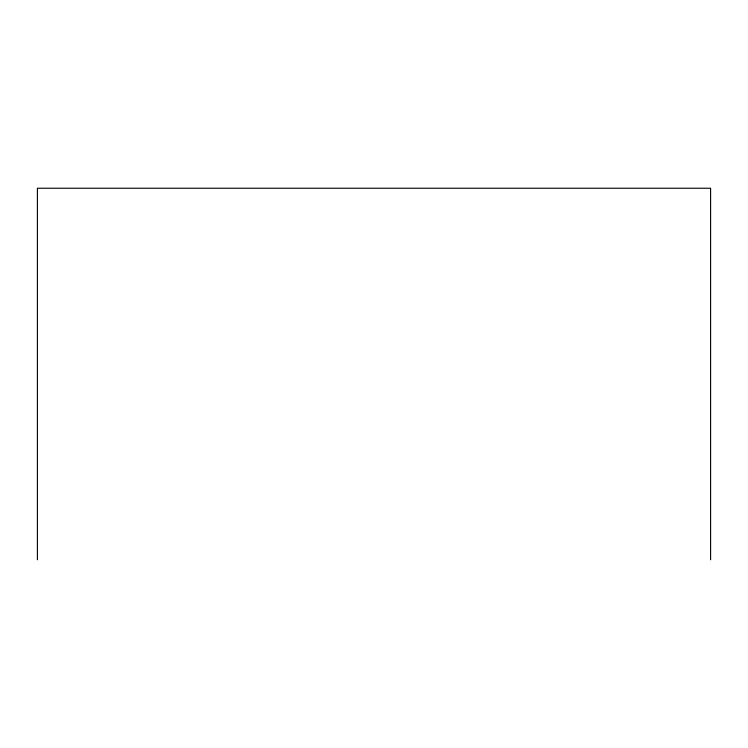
<?xml version="1.0" encoding="UTF-8"?>
<svg xmlns="http://www.w3.org/2000/svg" width="748" height="748" viewBox="0 0 748 748"><rect width="100%" height="100%" fill="white"/><g stroke="black" fill="none" stroke-linecap="round" stroke-linejoin="round"><path stroke-width="1.12" d="M710.6 559.756L710.6 188.244L37.4 188.244L37.4 559.756"/></g></svg>
